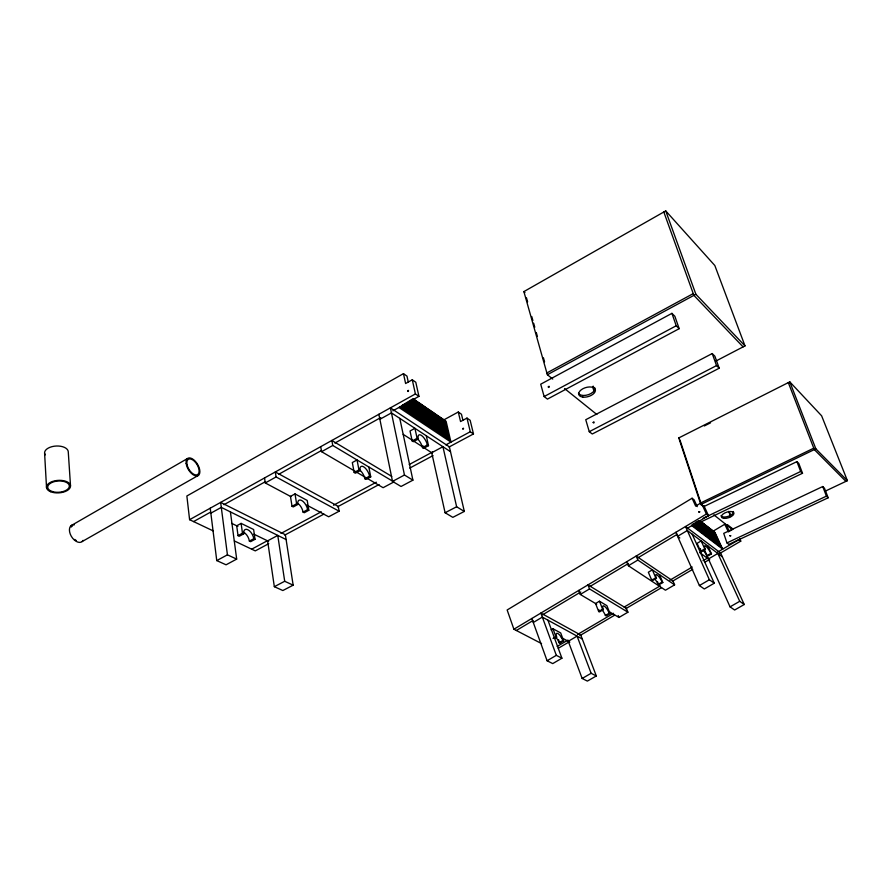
<?xml version="1.0" encoding="UTF-8"?>
<svg xmlns="http://www.w3.org/2000/svg" width="892" height="892" viewBox="0 0 892 892"><rect width="100%" height="100%" fill="white"/><g stroke="black" fill="none" stroke-linecap="round" stroke-linejoin="round"><path stroke-width="1.34" d="M697.243 506.634L694.154 499.899L692.081 498.238L507.147 609.983L513.892 629.217L541.578 643.611M700.12 503.434L695.671 506.11L692.081 498.238M513.892 629.217L706.419 514.015L708.482 515.643L687.007 528.488M516.345 630.499L533.048 620.509M542.592 614.8L580.792 591.976M590.337 586.267L628.526 563.443M638.07 557.734L677.452 534.197M533.293 622.504L542.336 617.097L582.264 638.973M578.718 590.426L580.279 594.451L589.534 588.921L627.923 612.213L618.959 617.465L608.411 611.187M628.358 565.729L637.847 560.064L674.62 584.851L665.454 590.214L628.358 565.729L626.708 561.715M712.831 531.331L724.783 524.24L726.701 525.767L729.243 531.219M551.066 629.897L552.984 628.76L560.7 632.941L563.644 640.88L559.83 643.121L559.061 642.719A6.333 2.096 59.8 0 0 555.827 637.301M610.028 613.596L606.883 605.668L599.457 601.208L595.544 603.538L598.677 611.511L599.424 611.957L603.349 609.637A6.411 1.884 59.5 0 1 604.23 606.092A6.411 1.884 59.5 0 1 609.292 613.161L610.028 613.596L606.125 615.893L605.389 615.458A6.4 1.907 59.5 0 0 602.089 609.994M732.655 529.346L728.351 531.888L724.783 524.24M553.04 638.449L555.928 636.743L556.708 637.167A6.333 2.085 59.8 0 1 557.823 633.498A6.333 2.085 59.8 0 1 562.885 640.467L563.644 640.88M598.677 611.511L602.602 609.191L603.349 609.637M655.743 577.815L652.364 569.854L648.35 572.229L651.706 580.201L655.743 577.815L656.456 578.295A6.489 1.661 59.1 0 1 657.036 574.883A6.489 1.661 59.1 0 1 662.12 582.075L662.823 582.543L658.82 584.896L658.106 584.427A6.489 1.672 59.2 0 0 654.75 578.908M700.633 551.323L704.758 548.881L705.438 549.383L701.313 551.825L700.633 551.323L697.053 543.362L701.157 540.931L704.758 548.881M554.779 638.293L556.708 637.167M651.706 580.201L652.431 580.67L656.456 578.295M559.061 642.719L562.885 640.467M605.389 615.458L609.292 613.161M658.106 584.427L662.12 582.075M706.732 555.816L710.835 553.408L711.504 553.899L707.401 556.318L706.732 555.816A6.567 1.461 58.9 0 0 703.32 550.241M557.177 646.432L567.992 640.077M577.503 634.491L613.551 613.295M624.121 607.084L660.325 585.799M669.914 580.168L692.248 567.033M703.008 560.711L708.293 557.611M717.882 551.97L738.866 539.638L740.773 541.132L719.153 553.821M558.258 648.306L569.074 641.95M579.878 635.606L614.699 615.168M625.504 608.823L661.518 587.672M672.334 581.316L692.738 569.33M704.747 562.283L709.553 559.462M547.086 660.76L556.329 655.341L561.915 658.229L552.717 663.603L547.086 660.76L531.844 618.49M699.395 585.565L709.374 579.755L714.258 583.212L704.323 588.988L699.395 585.565L675.824 532.323M71.17 525.6L187.476 458.544M582.153 678.466L591.128 673.293L596.313 675.958L587.371 681.098L582.153 678.466L568.282 641.303L577.079 636.13L591.128 673.293M730.057 606.85L739.736 601.297L744.251 604.508L734.629 610.017L730.057 606.85L708.415 558.983L717.826 553.453L739.736 601.297M82.086 541.589L198.537 475.291M552.739 379.044L547.365 374.718L523.883 291.595L665.733 210.902L714.827 265.515L744.998 345.895L716.109 360.937M408.335 382.278L406.975 376.112L403.463 373.648L186.863 495.997L189.595 519.69L213.355 530.974M392.87 410.844L418.939 396.36L415.783 382.244L412.271 379.791L405.615 383.527L403.463 373.648M189.595 519.69L415.404 393.93L418.939 396.36M193.575 521.586L210.624 512.108M223.959 504.705L265.448 481.647M278.639 474.321L321.477 450.516M334.879 443.068L380.717 417.601M210.846 513.179L221.283 507.381L286.109 539.548M264.534 477.967L265.27 482.951L276.074 476.952L339.127 511.205L328.691 516.791L306.737 505.084M321.588 451.687L332.761 445.476L393.896 481.936L383.114 487.701L321.588 451.687L320.707 446.68M379.88 419.318L391.454 412.896L450.505 451.687M241.119 523.381L236.703 525.789L238.03 535.646L239.301 536.248L243.728 533.851A7.694 4.003 61.2 0 1 247.842 529.725A7.694 4.003 61.2 0 1 253.774 538.712L255.023 539.314L253.64 529.525L241.119 523.381L242.468 533.238L243.728 533.851M308.833 510.269L307.205 500.445L295.018 493.9L290.457 496.387L292.03 506.288L293.267 506.935L297.85 504.448A7.816 3.769 61.3 0 1 301.652 500.457A7.816 3.769 61.3 0 1 307.617 509.633L308.833 510.269L304.283 512.733L303.068 512.097A7.805 3.791 61.3 0 0 298.419 503.835M442.421 420.656L458.276 412.015L461.465 414.245L462.892 420.188M238.03 535.646L242.468 533.238M292.03 506.288L296.612 503.802L297.85 504.448M358.952 469.906L357.056 459.971L352.318 462.558L354.191 472.492L358.952 469.906L360.145 470.608A7.972 3.49 61.4 0 1 363.59 466.772A7.972 3.49 61.4 0 1 369.578 476.172L370.749 476.863L366.032 479.405L364.85 478.725A7.961 3.501 61.4 0 0 360.145 470.307M417.11 438.295L414.925 428.316L410.03 430.992L412.182 440.971L417.11 438.295L418.259 439.042A8.106 3.211 61.5 0 1 421.358 435.363A8.106 3.211 61.5 0 1 427.38 444.963L428.506 445.688L423.611 448.33L422.485 447.606A8.095 3.233 61.5 0 0 417.712 439.031M360.145 470.608L355.384 473.195L354.191 472.492M418.259 439.042L413.342 441.707L412.182 440.971M546.863 372.956L693.24 293.602M448.955 447.07L473.474 433.936L470.162 420.299L466.984 418.08L460.562 421.559L458.276 412.015M547.365 374.718L695.883 294.282L744.998 345.895M243.46 532.123A7.682 4.025 61.2 0 1 249.37 541.087L253.774 538.712M303.068 512.097L307.617 509.633M364.85 478.725L369.578 476.172M422.485 447.606L427.38 444.963M671.921 313.348L540.708 384.196L544.142 396.55L547.432 399.114L679.18 328.68L674.865 316.292L671.921 313.348L676.225 325.77L679.18 328.68M255.023 539.314L250.619 541.689L249.37 541.087M210.233 508.206L216.756 560.589L227.427 554.835L236.681 559.106L230.415 511.908M251.667 549.182L267.567 540.641M280.98 533.427L321.287 511.785M333.497 505.218L376.368 482.193M409.216 464.542L432.609 451.976M445.866 444.863L470.285 431.739L473.474 433.936M236.681 559.106L226.066 564.803L216.756 560.589M268.76 543.663L255.279 550.888L234.362 540.953M284.693 535.122L323.919 514.093M337.41 506.868L379.089 484.523M409.729 468.099L433.021 455.611M544.142 396.55L676.225 325.77M392.525 481.401L404.455 475.012L412.907 480.164L401.043 486.475L392.525 481.401L378.855 414.289M712.217 353.555L585.754 419.719L589.266 431.683L592.266 434.003L719.197 368.218L714.882 356.22L712.217 353.555L716.532 365.586L719.197 368.218M284.704 581.272L277.769 535.412L267.611 540.864L274.335 586.68L284.704 581.272L293.156 585.174L285.373 534.765L220.647 502.408L227.427 554.835M293.156 585.174L282.831 590.537L274.335 586.68M589.266 431.683L716.532 365.586M445.097 512.744L456.637 506.767L464.319 511.439L452.835 517.349L445.097 512.744L431.717 452.723L442.923 446.702L456.637 506.767M704.089 507.08L700.844 504.493L678.767 437.927L789.788 381.865L821.621 415.806L847.4 480.677L825.814 490.868M704.334 425.963L710.556 422.819M700.376 503.099L813.772 448.174M700.844 504.493L815.857 448.843L847.4 480.677M703.665 506.667L796.913 461.632L798.786 463.427L802.521 473.262L700.253 522.266M703.175 518.263L800.648 471.489L802.521 473.262M822.736 486.53L723.724 533.371L726.947 542.905L728.875 544.399L828.166 497.781L824.464 488.203L822.736 486.53L826.438 496.13L828.166 497.781M726.947 542.905L826.438 496.13M231.742 523.37L237.885 526.369M253.874 534.163L268.615 541.355M265.27 482.951L290.881 496.621M561.313 637.557L569.843 642.14M580.279 594.451L596.692 604.207M391.744 476.406L331.857 440.47L332.761 445.476M403.195 434.348L432.352 453.136M399.739 406.574L450.572 440.514M398.947 407.477L450.951 442.131L446.112 421.325L412.929 398.657L417.244 418.259M679.804 537.954L677.597 536.326L687.308 530.528L722.375 556.864M699.729 552.594L709.686 559.908M691.779 525.633L722.676 549.149L714.994 532.479L700.488 521.24L707.601 536.817M691.88 524.842L722.085 547.855M713.845 514.84L732.254 529.491M727.459 524.686L732.878 529.001M564.569 388.555L596.837 414.49M678.767 437.927L679.459 438.518M523.883 291.595L524.975 292.531M845.917 481.379L814.318 449.59L788.305 382.612L788.918 383.27M743.092 346.888L693.876 295.363L663.815 211.984M739.624 538.712L740.773 541.132M703.877 505.664L708.482 515.643M701.814 504.013L706.419 514.015M714.347 531.978L721.438 547.365M713.7 531.476L720.792 546.874M713.043 530.974L720.134 546.372M712.396 530.461L719.487 545.882M711.738 529.96L718.841 545.38M711.091 529.458L718.183 544.889M710.433 528.945L717.536 544.388M709.776 528.443L716.878 543.886M709.118 527.93L716.22 543.395M744.251 604.508L720.591 552.984L685.513 526.525L709.374 579.755M708.46 527.417L715.562 542.894M707.802 526.904L714.905 542.392M707.144 526.403L714.247 541.89M706.486 525.89L713.589 541.388M705.817 525.377L712.931 540.887M705.159 524.864L712.262 540.374M704.49 524.34L711.604 539.872M703.833 523.827L710.935 539.37M703.164 523.314L710.277 538.857M702.495 522.79L709.608 538.344M701.826 522.277L708.939 537.843M701.157 521.753L708.27 537.33M700.365 521.92L706.932 536.304M699.685 521.396L706.252 535.802M699.016 520.872L705.583 535.289M698.882 521.552L704.914 534.765M698.213 521.028L704.234 534.252M698.079 521.708L703.554 533.739M697.399 521.184L702.874 533.226M697.265 521.865L702.205 532.702M697.131 522.545L701.525 532.189M707.913 546.004L711.504 553.899M696.451 522.021L700.833 531.665M696.317 522.701L700.153 531.153M695.637 522.177L699.473 530.628M695.492 522.857L698.782 530.104M695.359 523.537L698.101 529.58M694.667 523.013L697.41 529.056M694.534 523.693L696.73 528.532M694.389 524.373L696.039 528.008M693.697 523.849L695.347 527.484M693.552 524.529L694.656 526.949M692.861 524.005L693.965 526.425M704.847 550.665L707.401 556.318M692.203 534.208L714.258 583.212M674.62 584.851L672.936 580.96L636.163 556.062L637.847 560.064M659.444 574.626L662.823 582.543M657.382 581.506L658.82 584.896M627.923 612.213L626.351 608.322L587.962 584.896L589.534 588.921M618.189 615.513L618.959 617.465M599.457 601.208L602.602 609.191M789.788 381.865L815.857 448.843M796.913 461.632L800.648 471.489M596.313 675.958L580.781 635.082L540.875 613.083L556.329 655.341M558.57 639.72L559.83 643.121M552.984 628.76L555.928 636.743M547.911 620.152L561.915 658.229M665.733 210.902L695.883 294.282M729.366 511.874L730.269 514.506M728.731 511.35L730.537 516.613M679.894 439.823L700.644 502.352M593.18 386.125L594.384 390.105M592.611 386.637L594.206 391.956M526.481 297.861L527.607 301.864M531.755 316.526L532.881 320.529M533.639 323.194L534.776 327.186M536.282 332.515L537.408 336.518M543.44 357.848L544.566 361.84M466.984 418.08L470.285 431.739M445.041 420.589L449.501 439.789M443.96 419.853L448.42 439.076M464.319 511.439L449.378 446.847L390.395 407.867L404.455 475.012M442.889 419.117L447.338 438.351M441.808 418.381L446.245 437.626M440.726 417.634L445.164 436.902M439.644 416.898L444.071 436.177M438.552 416.151L442.978 435.441M437.459 415.416L441.886 434.716M436.366 414.668L440.793 433.98M435.274 413.921L439.689 433.244M434.181 413.174L438.596 432.508M433.088 412.416L437.493 431.773M431.984 411.669L436.389 431.037M430.881 410.922L435.274 430.301M429.777 410.164L434.17 429.565M428.673 409.406L433.055 428.818M427.558 408.647L431.94 428.071M426.443 407.889L430.825 427.324M425.339 407.131L429.71 426.577M424.213 406.362L428.584 425.83M423.098 405.604L427.458 425.083M421.983 404.834L426.331 424.324M420.857 404.065L425.205 423.577M419.731 403.296L424.079 422.819M426.298 435.787L428.506 445.688M418.604 402.526L422.942 422.061M417.467 401.757L421.805 421.303M412.271 379.791L415.404 393.93M416.341 400.987L420.667 420.545M415.204 400.207L419.53 419.786M414.066 399.438L418.381 419.028M423.076 445.855L423.611 448.33M412.071 399.181L416.096 417.489M411.212 399.705L414.947 416.72M410.353 400.24L413.788 415.951M409.484 400.764L412.639 415.181M408.625 401.3L411.48 414.412M407.755 401.824L410.32 413.643M406.875 402.359L409.16 412.862M406.005 402.883L407.99 412.082M405.124 403.418L406.83 411.301M404.232 403.942L405.659 410.521M403.351 404.477L404.489 409.74M402.459 405.001L403.307 408.96M401.567 405.537L402.136 408.168M399.783 418.359L412.907 480.164M368.831 466.984L370.749 476.863M339.127 511.205L338.269 506.4L275.305 471.968L276.074 476.952M295.018 493.9L296.612 503.802M70.513 485.761L68.249 451.62A11.852 6.389 -3.2 0 0 54.222 446.212A11.852 6.389 -3.2 0 0 45.191 454.887M44.6 453.27L46.529 487.578M733.414 511.495A6.545 2.955 -18 0 1 728.262 516.334A6.545 2.955 -18 0 1 721.015 515.665M652.431 580.67A6.489 1.672 59.2 0 1 651.941 579.354M705.438 549.383A6.567 1.438 58.8 0 1 705.739 546.105A6.567 1.438 58.8 0 1 710.835 553.408M701.313 551.825A6.567 1.461 58.9 0 1 700.421 548.658M598.989 610.63A6.4 1.907 59.5 0 1 598.777 609.526M83.101 540.362A9.689 5.909 57.9 0 1 71.26 536.203A9.689 5.909 57.9 0 1 74.248 524.875M76.377 540.585A8.619 5.252 57.9 0 1 74.727 539.426M71.226 527.027A8.619 5.252 57.9 0 1 72.297 526.168M594.641 387.496A8.608 4.694 -16.7 0 1 588.62 394.598A8.608 4.694 -16.7 0 1 578.462 393.227M593.169 422.473C594.183 424.414 594.618 420.355 593.169 422.473M698.771 511.963L699.718 511.852L698.771 511.963M548.279 386.927C549.316 388.923 549.795 384.72 548.279 386.927M462.692 428.684C463.238 430.658 464.286 426.922 462.692 428.684M407.666 390.897C408.224 392.937 409.283 389.001 407.666 390.897M729.812 535.702L730.704 535.813L729.812 535.702M724.014 518.375A6.545 2.955 -18 0 0 733.938 513.658A6.545 2.955 -18 0 0 725.073 512.811A6.545 2.955 -18 0 0 724.014 518.375M50.454 491.659A12.031 6.266 -3.7 0 0 70.256 487.4A12.031 6.266 -3.7 0 0 54.836 480.821A12.031 6.266 -3.7 0 0 50.454 491.659M51.992 491.447A10.827 5.642 -3.7 0 0 69.253 486.831A10.827 5.642 -3.7 0 0 54.334 481.624A10.827 5.642 -3.7 0 0 51.992 491.447M186.149 463.472A10.057 5.296 58.8 0 0 197.288 475.893A10.057 5.296 58.8 0 0 195.493 461.465A10.057 5.296 58.8 0 0 186.149 463.472M187.108 464.944A8.942 4.705 58.8 0 0 197.455 474.678A8.942 4.705 58.8 0 0 194.378 461.209A8.942 4.705 58.8 0 0 187.108 464.944M582.766 397.096A8.619 4.683 -16.7 0 0 595.41 390.428A8.619 4.683 -16.7 0 0 582.989 388.689A8.619 4.683 -16.7 0 0 582.766 397.096"/></g></svg>
